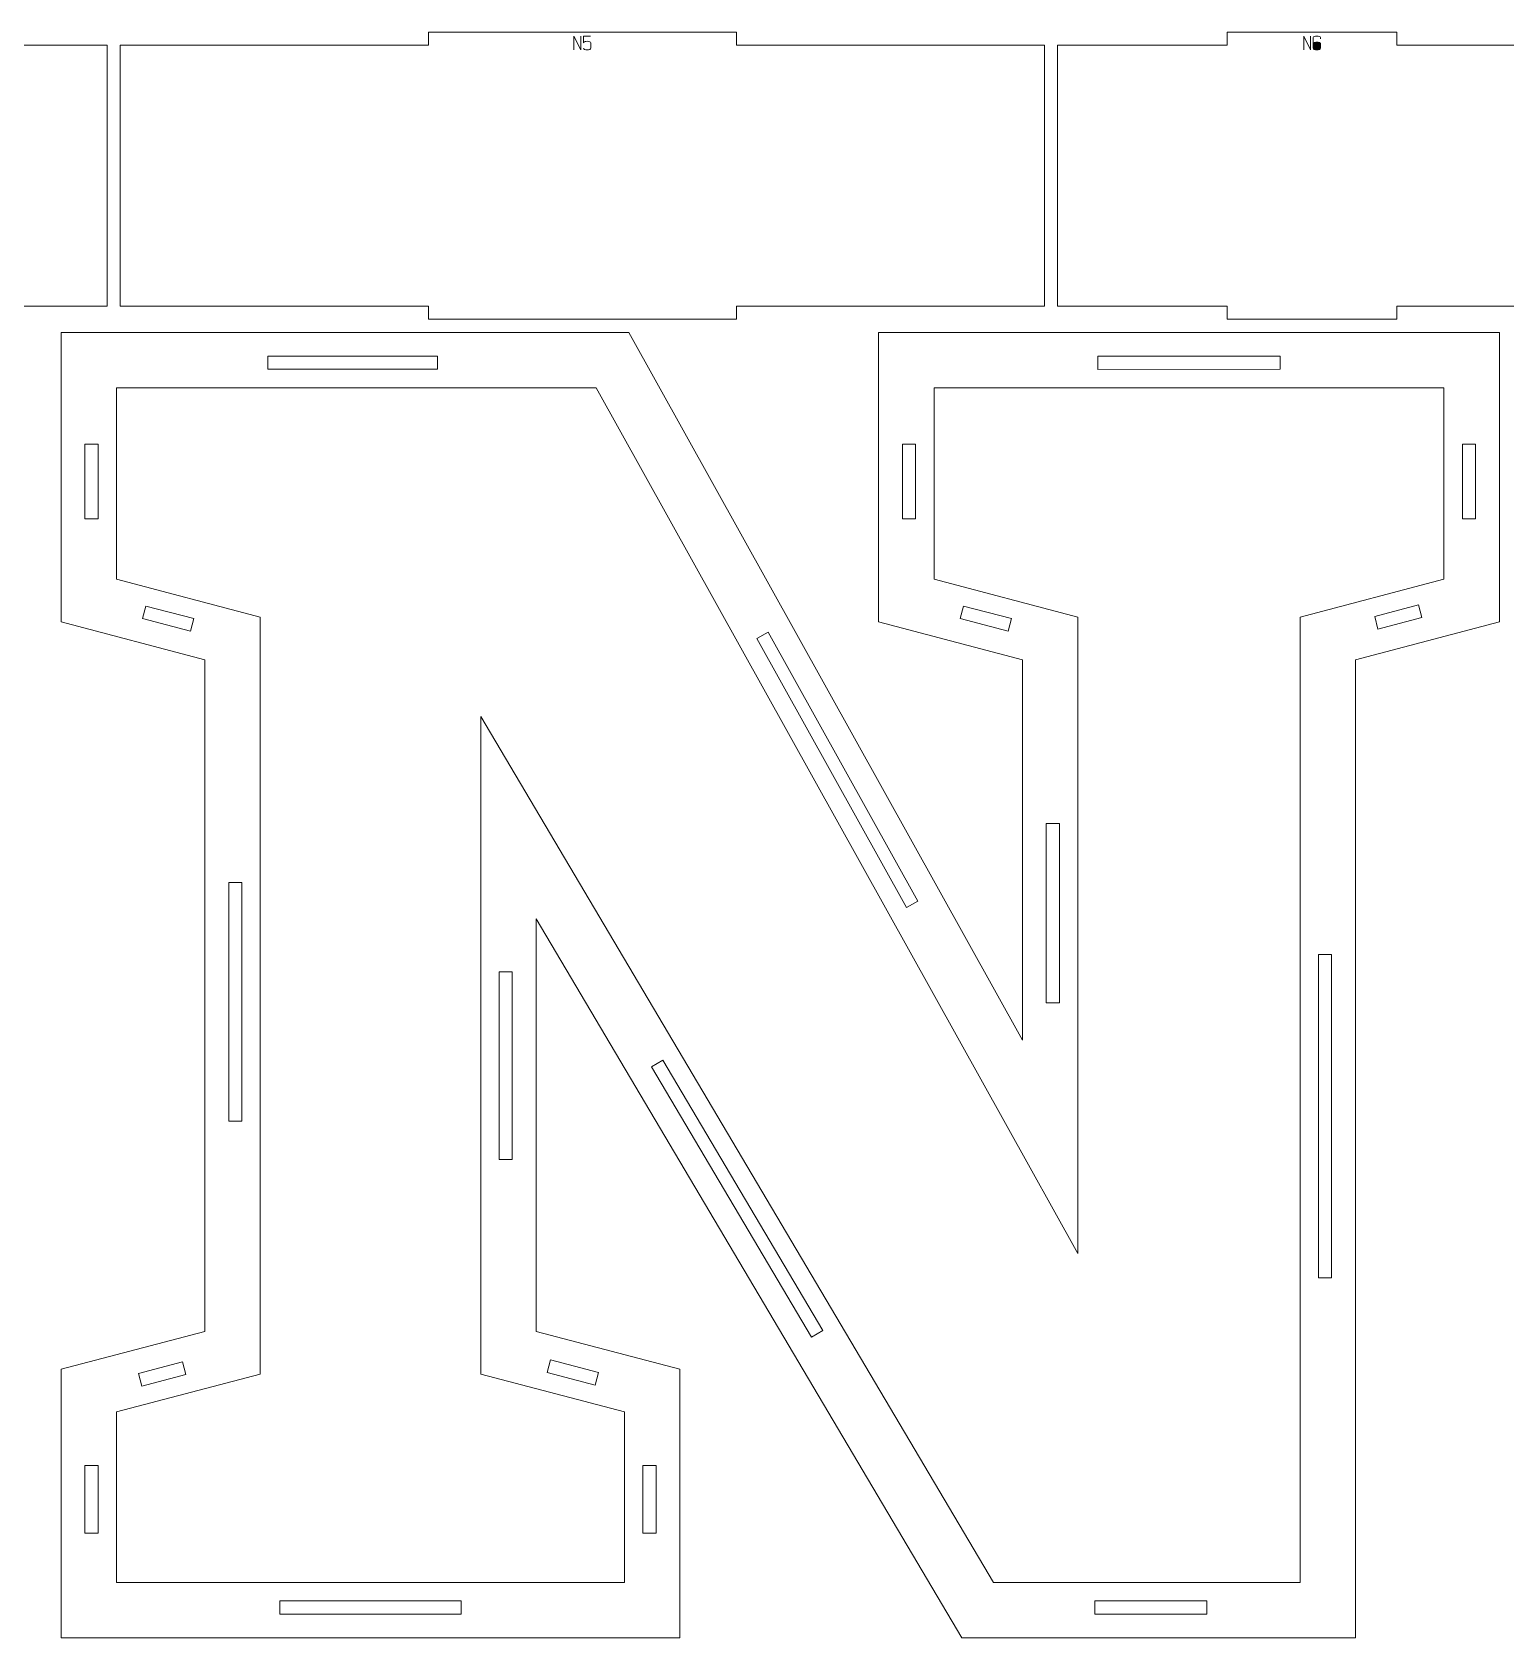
# Model space of a CAD drawing. Header units: centimetres. Extents: x -249 to 275, y -506 to 461.
# Drawn here: x 70.68 to 104.53, y 288.9 to 325.8 of the extents above; entities that cross this region are included whole.
import ezdxf

# ---------------------------------------------------------------- set-up
doc = ezdxf.new("R2010")
doc.units = ezdxf.units.CM
doc.header["$MEASUREMENT"] = 0
doc.layers.add('Capa 1', color=7, linetype='Continuous')

msp = doc.modelspace()

# ---------------------------------------------------------------- hatches: boundary and pattern name
at = {"layer": 'Capa 1', "true_color": 0x3e4095}
h = msp.add_hatch(color=175, dxfattribs=at)
edge = h.paths.add_edge_path()
edge.add_spline(control_points=[(83.12451, 325.39701), (83.12451, 325.39701), (83.12451, 325.71345), (83.12451, 325.71345), (83.12451, 325.71345), (83.28319, 325.39701), (83.28319, 325.39701), (83.28319, 325.39701), (83.28319, 325.71345), (83.28319, 325.71345), (83.28319, 325.71345), (83.28319, 325.39701), (83.28319, 325.39701), (83.28319, 325.39701), (83.12451, 325.71345), (83.12451, 325.71345), (83.12451, 325.71345), (83.12451, 325.39701), (83.12451, 325.39701)], knot_values=[0, 0, 0, 0, 0.16666667, 0.16666667, 0.16666667, 0.33333333, 0.33333333, 0.33333333, 0.5, 0.5, 0.5, 0.66666667, 0.66666667, 0.66666667, 0.83333333, 0.83333333, 0.83333333, 1, 1, 1, 1], degree=3, periodic=1)
h = msp.add_hatch(color=175, dxfattribs=at)
edge = h.paths.add_edge_path()
edge.add_spline(control_points=[(83.42719, 325.39701), (83.40365, 325.39701), (83.384, 325.40045), (83.36826, 325.40733), (83.35251, 325.41421), (83.34464, 325.42254), (83.34464, 325.43232), (83.34464, 325.42254), (83.35251, 325.41421), (83.36826, 325.40733), (83.384, 325.40045), (83.40365, 325.39701), (83.42719, 325.39701), (83.45073, 325.39701), (83.47038, 325.40045), (83.48612, 325.40733), (83.50187, 325.41421), (83.50974, 325.42254), (83.50974, 325.43232), (83.50974, 325.43232), (83.50974, 325.55798), (83.50974, 325.55798), (83.50974, 325.56777), (83.50187, 325.5761), (83.48612, 325.58298), (83.47038, 325.58986), (83.45073, 325.5933), (83.42719, 325.5933), (83.40579, 325.59146), (83.38928, 325.58901), (83.37766, 325.58596), (83.36604, 325.5829), (83.35504, 325.57357), (83.34464, 325.55798), (83.34464, 325.55798), (83.34464, 325.71345), (83.34464, 325.71345), (83.34464, 325.71345), (83.50424, 325.71345), (83.50424, 325.71345), (83.50424, 325.71345), (83.34464, 325.71345), (83.34464, 325.71345), (83.34464, 325.71345), (83.34464, 325.55798), (83.34464, 325.55798), (83.35504, 325.57357), (83.36604, 325.5829), (83.37766, 325.58596), (83.38928, 325.58901), (83.40579, 325.59146), (83.42719, 325.5933), (83.45073, 325.5933), (83.47038, 325.58986), (83.48612, 325.58298), (83.50187, 325.5761), (83.50974, 325.56777), (83.50974, 325.55798), (83.50974, 325.55798), (83.50974, 325.43232), (83.50974, 325.43232), (83.50974, 325.42254), (83.50187, 325.41421), (83.48612, 325.40733), (83.47038, 325.40045), (83.45073, 325.39701), (83.42719, 325.39701)], knot_values=[0, 0, 0, 0, 0.04545455, 0.04545455, 0.04545455, 0.09090909, 0.09090909, 0.09090909, 0.13636364, 0.13636364, 0.13636364, 0.18181818, 0.18181818, 0.18181818, 0.22727273, 0.22727273, 0.22727273, 0.27272727, 0.27272727, 0.27272727, 0.31818182, 0.31818182, 0.31818182, 0.36363636, 0.36363636, 0.36363636, 0.40909091, 0.40909091, 0.40909091, 0.45454545, 0.45454545, 0.45454545, 0.5, 0.5, 0.5, 0.54545455, 0.54545455, 0.54545455, 0.59090909, 0.59090909, 0.59090909, 0.63636364, 0.63636364, 0.63636364, 0.68181818, 0.68181818, 0.68181818, 0.72727273, 0.72727273, 0.72727273, 0.77272727, 0.77272727, 0.77272727, 0.81818182, 0.81818182, 0.81818182, 0.86363636, 0.86363636, 0.86363636, 0.90909091, 0.90909091, 0.90909091, 0.95454545, 0.95454545, 0.95454545, 1, 1, 1, 1], degree=3, periodic=1)
h = msp.add_hatch(color=175, dxfattribs=at)
edge = h.paths.add_edge_path()
edge.add_spline(control_points=[(99.88906, 325.39701), (99.88906, 325.39701), (99.88906, 325.71345), (99.88906, 325.71345), (99.88906, 325.71345), (100.04774, 325.39701), (100.04774, 325.39701), (100.04774, 325.39701), (100.04774, 325.71345), (100.04774, 325.71345), (100.04774, 325.71345), (100.04774, 325.39701), (100.04774, 325.39701), (100.04774, 325.39701), (99.88906, 325.71345), (99.88906, 325.71345), (99.88906, 325.71345), (99.88906, 325.39701), (99.88906, 325.39701)], knot_values=[0, 0, 0, 0, 0.16666667, 0.16666667, 0.16666667, 0.33333333, 0.33333333, 0.33333333, 0.5, 0.5, 0.5, 0.66666667, 0.66666667, 0.66666667, 0.83333333, 0.83333333, 0.83333333, 1, 1, 1, 1], degree=3, periodic=1)
h = msp.add_hatch(color=175, dxfattribs=at)
edge = h.paths.add_edge_path()
edge.add_spline(control_points=[(100.19174, 325.39701), (100.1682, 325.39701), (100.14855, 325.40045), (100.13281, 325.40733), (100.11706, 325.41421), (100.10919, 325.42254), (100.10919, 325.43232), (100.10919, 325.43232), (100.10919, 325.53918), (100.10919, 325.53918), (100.10919, 325.53918), (100.10919, 325.67814), (100.10919, 325.67814), (100.10919, 325.68792), (100.11706, 325.69625), (100.13281, 325.70313), (100.14855, 325.71001), (100.1682, 325.71345), (100.19174, 325.71345), (100.21528, 325.71345), (100.23493, 325.71001), (100.25067, 325.70313), (100.26642, 325.69625), (100.27429, 325.68792), (100.27429, 325.67814), (100.27429, 325.67814), (100.27429, 325.65246), (100.27429, 325.65246), (100.27429, 325.65246), (100.27429, 325.67814), (100.27429, 325.67814), (100.27429, 325.68792), (100.26642, 325.69625), (100.25067, 325.70313), (100.23493, 325.71001), (100.21528, 325.71345), (100.19174, 325.71345), (100.1682, 325.71345), (100.14855, 325.71001), (100.13281, 325.70313), (100.11706, 325.69625), (100.10919, 325.68792), (100.10919, 325.67814), (100.10919, 325.67814), (100.10919, 325.53918), (100.10919, 325.53918), (100.10919, 325.54835), (100.11874, 325.55653), (100.13785, 325.56371), (100.15696, 325.5709), (100.17492, 325.57449), (100.19174, 325.57449), (100.21528, 325.57449), (100.23493, 325.57105), (100.25067, 325.56417), (100.26642, 325.55729), (100.27429, 325.54896), (100.27429, 325.53918), (100.27429, 325.53918), (100.27429, 325.43232), (100.27429, 325.43232), (100.27429, 325.42254), (100.26642, 325.41421), (100.25067, 325.40733), (100.23493, 325.40045), (100.21528, 325.39701), (100.19174, 325.39701)], knot_values=[0, 0, 0, 0, 0.04545455, 0.04545455, 0.04545455, 0.09090909, 0.09090909, 0.09090909, 0.13636364, 0.13636364, 0.13636364, 0.18181818, 0.18181818, 0.18181818, 0.22727273, 0.22727273, 0.22727273, 0.27272727, 0.27272727, 0.27272727, 0.31818182, 0.31818182, 0.31818182, 0.36363636, 0.36363636, 0.36363636, 0.40909091, 0.40909091, 0.40909091, 0.45454545, 0.45454545, 0.45454545, 0.5, 0.5, 0.5, 0.54545455, 0.54545455, 0.54545455, 0.59090909, 0.59090909, 0.59090909, 0.63636364, 0.63636364, 0.63636364, 0.68181818, 0.68181818, 0.68181818, 0.72727273, 0.72727273, 0.72727273, 0.77272727, 0.77272727, 0.77272727, 0.81818182, 0.81818182, 0.81818182, 0.86363636, 0.86363636, 0.86363636, 0.90909091, 0.90909091, 0.90909091, 0.95454545, 0.95454545, 0.95454545, 1, 1, 1, 1], degree=3, periodic=1)
h = msp.add_hatch(color=175, dxfattribs=at)
edge = h.paths.add_edge_path()
edge.add_spline(control_points=[(100.10919, 325.43232), (100.10919, 325.42254), (100.11706, 325.41421), (100.13281, 325.40733), (100.14855, 325.40045), (100.1682, 325.39701), (100.19174, 325.39701), (100.21528, 325.39701), (100.23493, 325.40045), (100.25067, 325.40733), (100.26642, 325.41421), (100.27429, 325.42254), (100.27429, 325.43232), (100.27429, 325.43232), (100.27429, 325.53918), (100.27429, 325.53918), (100.27429, 325.54896), (100.26642, 325.55729), (100.25067, 325.56417), (100.23493, 325.57105), (100.21528, 325.57449), (100.19174, 325.57449), (100.17492, 325.57449), (100.15696, 325.5709), (100.13785, 325.56371), (100.11874, 325.55653), (100.10919, 325.54835), (100.10919, 325.53918), (100.10919, 325.53918), (100.10919, 325.43232), (100.10919, 325.43232)], knot_values=[0, 0, 0, 0, 0.1, 0.1, 0.1, 0.2, 0.2, 0.2, 0.3, 0.3, 0.3, 0.4, 0.4, 0.4, 0.5, 0.5, 0.5, 0.6, 0.6, 0.6, 0.7, 0.7, 0.7, 0.8, 0.8, 0.8, 0.9, 0.9, 0.9, 1, 1, 1, 1], degree=3, periodic=1)

# ---------------------------------------------------------------- linework, layer by layer
at = {"layer": 'Capa 1', "color": 240, "lineweight": 9}
for points, knots in [([(60.02589, 325.50341), (60.02589, 325.50341), (60.02589, 319.50341), (60.02589, 319.50341), (60.02589, 319.50341), (64.15078, 319.50341), (64.15078, 319.50341), (64.15078, 319.50341), (64.15078, 319.20341), (64.15078, 319.20341), (64.15078, 319.20341), (68.27566, 319.20341), (68.27566, 319.20341), (68.27566, 319.20341), (68.27566, 319.50341), (68.27566, 319.50341), (68.27566, 319.50341), (72.40055, 319.50341), (72.40055, 319.50341), (72.40055, 319.50341), (72.40055, 325.50341), (72.40055, 325.50341), (72.40055, 325.50341), (68.27566, 325.50341), (68.27566, 325.50341), (68.27566, 325.50341), (68.27566, 325.80341), (68.27566, 325.80341), (68.27566, 325.80341), (64.15078, 325.80341), (64.15078, 325.80341), (64.15078, 325.80341), (64.15078, 325.50341), (64.15078, 325.50341), (64.15078, 325.50341), (60.02589, 325.50341), (60.02589, 325.50341)], [0, 0, 0, 0, 0.08333333, 0.08333333, 0.08333333, 0.16666667, 0.16666667, 0.16666667, 0.25, 0.25, 0.25, 0.33333333, 0.33333333, 0.33333333, 0.41666667, 0.41666667, 0.41666667, 0.5, 0.5, 0.5, 0.58333333, 0.58333333, 0.58333333, 0.66666667, 0.66666667, 0.66666667, 0.75, 0.75, 0.75, 0.83333333, 0.83333333, 0.83333333, 0.91666667, 0.91666667, 0.91666667, 1, 1, 1, 1]), ([(72.70055, 325.50341), (72.70055, 325.50341), (72.70055, 319.50341), (72.70055, 319.50341), (72.70055, 319.50341), (79.77827, 319.50341), (79.77827, 319.50341), (79.77827, 319.50341), (79.77827, 319.20341), (79.77827, 319.20341), (79.77827, 319.20341), (86.85599, 319.20341), (86.85599, 319.20341), (86.85599, 319.20341), (86.85599, 319.50341), (86.85599, 319.50341), (86.85599, 319.50341), (93.93371, 319.50341), (93.93371, 319.50341), (93.93371, 319.50341), (93.93371, 325.50341), (93.93371, 325.50341), (93.93371, 325.50341), (86.85599, 325.50341), (86.85599, 325.50341), (86.85599, 325.50341), (86.85599, 325.80341), (86.85599, 325.80341), (86.85599, 325.80341), (79.77827, 325.80341), (79.77827, 325.80341), (79.77827, 325.80341), (79.77827, 325.50341), (79.77827, 325.50341), (79.77827, 325.50341), (72.70055, 325.50341), (72.70055, 325.50341)], [0, 0, 0, 0, 0.08333333, 0.08333333, 0.08333333, 0.16666667, 0.16666667, 0.16666667, 0.25, 0.25, 0.25, 0.33333333, 0.33333333, 0.33333333, 0.41666667, 0.41666667, 0.41666667, 0.5, 0.5, 0.5, 0.58333333, 0.58333333, 0.58333333, 0.66666667, 0.66666667, 0.66666667, 0.75, 0.75, 0.75, 0.83333333, 0.83333333, 0.83333333, 0.91666667, 0.91666667, 0.91666667, 1, 1, 1, 1]), ([(94.23371, 325.50341), (94.23371, 325.50341), (94.23371, 319.50341), (94.23371, 319.50341), (94.23371, 319.50341), (98.13236, 319.50341), (98.13236, 319.50341), (98.13236, 319.50341), (98.13236, 319.20341), (98.13236, 319.20341), (98.13236, 319.20341), (102.03101, 319.20341), (102.03101, 319.20341), (102.03101, 319.20341), (102.03101, 319.50341), (102.03101, 319.50341), (102.03101, 319.50341), (105.92965, 319.50341), (105.92965, 319.50341), (105.92965, 319.50341), (105.92965, 325.50341), (105.92965, 325.50341), (105.92965, 325.50341), (102.03101, 325.50341), (102.03101, 325.50341), (102.03101, 325.50341), (102.03101, 325.80341), (102.03101, 325.80341), (102.03101, 325.80341), (98.13236, 325.80341), (98.13236, 325.80341), (98.13236, 325.80341), (98.13236, 325.50341), (98.13236, 325.50341), (98.13236, 325.50341), (94.23371, 325.50341), (94.23371, 325.50341)], [0, 0, 0, 0, 0.08333333, 0.08333333, 0.08333333, 0.16666667, 0.16666667, 0.16666667, 0.25, 0.25, 0.25, 0.33333333, 0.33333333, 0.33333333, 0.41666667, 0.41666667, 0.41666667, 0.5, 0.5, 0.5, 0.58333333, 0.58333333, 0.58333333, 0.66666667, 0.66666667, 0.66666667, 0.75, 0.75, 0.75, 0.83333333, 0.83333333, 0.83333333, 0.91666667, 0.91666667, 0.91666667, 1, 1, 1, 1]), ([(104.38406, 318.90341), (104.38406, 318.90341), (104.38406, 312.25124), (104.38406, 312.25124), (104.38406, 312.25124), (101.07971, 311.38167), (101.07971, 311.38167), (101.07971, 311.38167), (101.07971, 288.90342), (101.07971, 288.90342), (101.07971, 288.90342), (92.03623, 288.90342), (92.03623, 288.90342), (92.03623, 288.90342), (82.25362, 305.42515), (82.25362, 305.42515), (82.25362, 305.42515), (82.25362, 295.94689), (82.25362, 295.94689), (82.25362, 295.94689), (85.55796, 295.07732), (85.55796, 295.07732), (85.55796, 295.07732), (85.55796, 288.90342), (85.55796, 288.90342), (85.55796, 288.90342), (71.34057, 288.90342), (71.34057, 288.90342), (71.34057, 288.90342), (71.34057, 295.07732), (71.34057, 295.07732), (71.34057, 295.07732), (74.64492, 295.94689), (74.64492, 295.94689), (74.64492, 295.94689), (74.64492, 311.38167), (74.64492, 311.38167), (74.64492, 311.38167), (71.34057, 312.25124), (71.34057, 312.25124), (71.34057, 312.25124), (71.34057, 318.90341), (71.34057, 318.90341), (71.34057, 318.90341), (84.38406, 318.90341), (84.38406, 318.90341), (84.38406, 318.90341), (93.42754, 302.64254), (93.42754, 302.64254), (93.42754, 302.64254), (93.42754, 311.38167), (93.42754, 311.38167), (93.42754, 311.38167), (90.12319, 312.25124), (90.12319, 312.25124), (90.12319, 312.25124), (90.12319, 318.90195), (90.12319, 318.90195), (90.12319, 318.90195), (104.38406, 318.90341), (104.38406, 318.90341)], [0, 0, 0, 0, 0.05, 0.05, 0.05, 0.1, 0.1, 0.1, 0.15, 0.15, 0.15, 0.2, 0.2, 0.2, 0.25, 0.25, 0.25, 0.3, 0.3, 0.3, 0.35, 0.35, 0.35, 0.4, 0.4, 0.4, 0.45, 0.45, 0.45, 0.5, 0.5, 0.5, 0.55, 0.55, 0.55, 0.6, 0.6, 0.6, 0.65, 0.65, 0.65, 0.7, 0.7, 0.7, 0.75, 0.75, 0.75, 0.8, 0.8, 0.8, 0.85, 0.85, 0.85, 0.9, 0.9, 0.9, 0.95, 0.95, 0.95, 1, 1, 1, 1]), ([(76.08775, 318.05488), (76.08775, 318.05488), (79.98639, 318.05488), (79.98639, 318.05488), (79.98639, 318.05488), (79.98639, 318.35488), (79.98639, 318.35488), (79.98639, 318.35488), (76.08775, 318.35488), (76.08775, 318.35488), (76.08775, 318.35488), (76.08775, 318.05488), (76.08775, 318.05488)], [0, 0, 0, 0, 0.25, 0.25, 0.25, 0.5, 0.5, 0.5, 0.75, 0.75, 0.75, 1, 1, 1, 1]), ([(95.15966, 318.05394), (95.15966, 318.05394), (99.34759, 318.05436), (99.34759, 318.05436), (99.34759, 318.05436), (99.34756, 318.35436), (99.34756, 318.35436), (99.34756, 318.35436), (95.15963, 318.35394), (95.15963, 318.35394), (95.15963, 318.35394), (95.15966, 318.05394), (95.15966, 318.05394)], [0, 0, 0, 0, 0.25, 0.25, 0.25, 0.5, 0.5, 0.5, 0.75, 0.75, 0.75, 1, 1, 1, 1]), ([(103.11127, 317.63049), (103.11127, 317.63049), (91.39598, 317.62929), (91.39598, 317.62929), (91.39598, 317.62929), (91.39598, 313.23242), (91.39598, 313.23242), (91.39598, 313.23242), (94.70033, 312.36285), (94.70033, 312.36285), (94.70033, 312.36285), (94.70033, 297.73527), (94.70033, 297.73527), (94.70033, 297.73527), (83.63554, 317.63062), (83.63554, 317.63062), (83.63554, 317.63062), (72.61336, 317.63062), (72.61336, 317.63062), (72.61336, 317.63062), (72.61336, 313.23242), (72.61336, 313.23242), (72.61336, 313.23242), (75.91771, 312.36285), (75.91771, 312.36285), (75.91771, 312.36285), (75.91771, 294.96571), (75.91771, 294.96571), (75.91771, 294.96571), (72.61336, 294.09614), (72.61336, 294.09614), (72.61336, 294.09614), (72.61336, 290.17621), (72.61336, 290.17621), (72.61336, 290.17621), (84.28517, 290.17621), (84.28517, 290.17621), (84.28517, 290.17621), (84.28517, 294.09614), (84.28517, 294.09614), (84.28517, 294.09614), (80.98083, 294.96571), (80.98083, 294.96571), (80.98083, 294.96571), (80.98083, 310.0729), (80.98083, 310.0729), (80.98083, 310.0729), (92.76177, 290.17621), (92.76177, 290.17621), (92.76177, 290.17621), (99.80692, 290.17621), (99.80692, 290.17621), (99.80692, 290.17621), (99.80692, 312.36285), (99.80692, 312.36285), (99.80692, 312.36285), (103.11127, 313.23242), (103.11127, 313.23242), (103.11127, 313.23242), (103.11127, 317.63049), (103.11127, 317.63049)], [0, 0, 0, 0, 0.05, 0.05, 0.05, 0.1, 0.1, 0.1, 0.15, 0.15, 0.15, 0.2, 0.2, 0.2, 0.25, 0.25, 0.25, 0.3, 0.3, 0.3, 0.35, 0.35, 0.35, 0.4, 0.4, 0.4, 0.45, 0.45, 0.45, 0.5, 0.5, 0.5, 0.55, 0.55, 0.55, 0.6, 0.6, 0.6, 0.65, 0.65, 0.65, 0.7, 0.7, 0.7, 0.75, 0.75, 0.75, 0.8, 0.8, 0.8, 0.85, 0.85, 0.85, 0.9, 0.9, 0.9, 0.95, 0.95, 0.95, 1, 1, 1, 1]), ([(72.1891, 314.62187), (72.1891, 314.62187), (72.1891, 316.33837), (72.1891, 316.33837), (72.1891, 316.33837), (71.8891, 316.33837), (71.8891, 316.33837), (71.8891, 316.33837), (71.8891, 314.62187), (71.8891, 314.62187), (71.8891, 314.62187), (72.1891, 314.62187), (72.1891, 314.62187)], [0, 0, 0, 0, 0.25, 0.25, 0.25, 0.5, 0.5, 0.5, 0.75, 0.75, 0.75, 1, 1, 1, 1]), ([(90.97172, 314.62141), (90.97172, 314.62141), (90.97172, 316.33746), (90.97172, 316.33746), (90.97172, 316.33746), (90.67172, 316.33746), (90.67172, 316.33746), (90.67172, 316.33746), (90.67172, 314.62141), (90.67172, 314.62141), (90.67172, 314.62141), (90.97172, 314.62141), (90.97172, 314.62141)], [0, 0, 0, 0, 0.25, 0.25, 0.25, 0.5, 0.5, 0.5, 0.75, 0.75, 0.75, 1, 1, 1, 1]), ([(103.53553, 316.33831), (103.53553, 316.33831), (103.53553, 314.62184), (103.53553, 314.62184), (103.53553, 314.62184), (103.83553, 314.62184), (103.83553, 314.62184), (103.83553, 314.62184), (103.83553, 316.33831), (103.83553, 316.33831), (103.83553, 316.33831), (103.53553, 316.33831), (103.53553, 316.33831)], [0, 0, 0, 0, 0.25, 0.25, 0.25, 0.5, 0.5, 0.5, 0.75, 0.75, 0.75, 1, 1, 1, 1]), ([(74.392, 312.32565), (74.392, 312.32565), (73.29055, 312.6155), (73.29055, 312.6155), (73.29055, 312.6155), (73.2142, 312.32538), (73.2142, 312.32538), (73.2142, 312.32538), (74.31565, 312.03552), (74.31565, 312.03552), (74.31565, 312.03552), (74.392, 312.32565), (74.392, 312.32565)], [0, 0, 0, 0, 0.25, 0.25, 0.25, 0.5, 0.5, 0.5, 0.75, 0.75, 0.75, 1, 1, 1, 1]), ([(93.17462, 312.32565), (93.17462, 312.32565), (92.07317, 312.6155), (92.07317, 312.6155), (92.07317, 312.6155), (91.99682, 312.32538), (91.99682, 312.32538), (91.99682, 312.32538), (93.09827, 312.03552), (93.09827, 312.03552), (93.09827, 312.03552), (93.17462, 312.32565), (93.17462, 312.32565)], [0, 0, 0, 0, 0.25, 0.25, 0.25, 0.5, 0.5, 0.5, 0.75, 0.75, 0.75, 1, 1, 1, 1]), ([(102.5276, 312.64011), (102.5276, 312.64011), (101.51968, 312.37487), (101.51968, 312.37487), (101.51968, 312.37487), (101.59602, 312.08475), (101.59602, 312.08475), (101.59602, 312.08475), (102.60395, 312.34999), (102.60395, 312.34999), (102.60395, 312.34999), (102.5276, 312.64011), (102.5276, 312.64011)], [0, 0, 0, 0, 0.25, 0.25, 0.25, 0.5, 0.5, 0.5, 0.75, 0.75, 0.75, 1, 1, 1, 1]), ([(87.32509, 311.8694), (87.32509, 311.8694), (90.76515, 305.68392), (90.76515, 305.68392), (90.76515, 305.68392), (91.02733, 305.82973), (91.02733, 305.82973), (91.02733, 305.82973), (87.58727, 312.01521), (87.58727, 312.01521), (87.58727, 312.01521), (87.32509, 311.8694), (87.32509, 311.8694)], [0, 0, 0, 0, 0.25, 0.25, 0.25, 0.5, 0.5, 0.5, 0.75, 0.75, 0.75, 1, 1, 1, 1]), ([(94.27607, 303.4959), (94.27607, 303.4959), (94.27607, 307.62078), (94.27607, 307.62078), (94.27607, 307.62078), (93.97607, 307.62078), (93.97607, 307.62078), (93.97607, 307.62078), (93.97607, 303.4959), (93.97607, 303.4959), (93.97607, 303.4959), (94.27607, 303.4959), (94.27607, 303.4959)], [0, 0, 0, 0, 0.25, 0.25, 0.25, 0.5, 0.5, 0.5, 0.75, 0.75, 0.75, 1, 1, 1, 1]), ([(75.49345, 300.77707), (75.49345, 300.77707), (75.49345, 306.26137), (75.49345, 306.26137), (75.49345, 306.26137), (75.19345, 306.26137), (75.19345, 306.26137), (75.19345, 306.26137), (75.19345, 300.77707), (75.19345, 300.77707), (75.19345, 300.77707), (75.49345, 300.77707), (75.49345, 300.77707)], [0, 0, 0, 0, 0.25, 0.25, 0.25, 0.5, 0.5, 0.5, 0.75, 0.75, 0.75, 1, 1, 1, 1]), ([(100.23118, 304.60784), (100.23118, 304.60784), (100.23118, 297.1799), (100.23118, 297.1799), (100.23118, 297.1799), (100.53118, 297.1799), (100.53118, 297.1799), (100.53118, 297.1799), (100.53118, 304.60784), (100.53118, 304.60784), (100.53118, 304.60784), (100.23118, 304.60784), (100.23118, 304.60784)], [0, 0, 0, 0, 0.25, 0.25, 0.25, 0.5, 0.5, 0.5, 0.75, 0.75, 0.75, 1, 1, 1, 1]), ([(81.40509, 304.21007), (81.40509, 304.21007), (81.40509, 299.89648), (81.40509, 299.89648), (81.40509, 299.89648), (81.70509, 299.89648), (81.70509, 299.89648), (81.70509, 299.89648), (81.70509, 304.21007), (81.70509, 304.21007), (81.70509, 304.21007), (81.40509, 304.21007), (81.40509, 304.21007)], [0, 0, 0, 0, 0.25, 0.25, 0.25, 0.5, 0.5, 0.5, 0.75, 0.75, 0.75, 1, 1, 1, 1]), ([(88.84094, 295.96535), (88.84094, 295.96535), (85.16195, 302.17874), (85.16195, 302.17874), (85.16195, 302.17874), (84.90381, 302.02589), (84.90381, 302.02589), (84.90381, 302.02589), (88.5828, 295.8125), (88.5828, 295.8125), (88.5828, 295.8125), (88.84094, 295.96535), (88.84094, 295.96535)], [0, 0, 0, 0, 0.25, 0.25, 0.25, 0.5, 0.5, 0.5, 0.75, 0.75, 0.75, 1, 1, 1, 1]), ([(73.19703, 294.68845), (73.19703, 294.68845), (74.20495, 294.95369), (74.20495, 294.95369), (74.20495, 294.95369), (74.12861, 295.24381), (74.12861, 295.24381), (74.12861, 295.24381), (73.12068, 294.97857), (73.12068, 294.97857), (73.12068, 294.97857), (73.19703, 294.68845), (73.19703, 294.68845)], [0, 0, 0, 0, 0.25, 0.25, 0.25, 0.5, 0.5, 0.5, 0.75, 0.75, 0.75, 1, 1, 1, 1]), ([(82.50654, 295.00291), (82.50654, 295.00291), (83.60798, 294.71306), (83.60798, 294.71306), (83.60798, 294.71306), (83.68433, 295.00318), (83.68433, 295.00318), (83.68433, 295.00318), (82.58289, 295.29304), (82.58289, 295.29304), (82.58289, 295.29304), (82.50654, 295.00291), (82.50654, 295.00291)], [0, 0, 0, 0, 0.25, 0.25, 0.25, 0.5, 0.5, 0.5, 0.75, 0.75, 0.75, 1, 1, 1, 1]), ([(72.1891, 291.30903), (72.1891, 291.30903), (72.1891, 292.86612), (72.1891, 292.86612), (72.1891, 292.86612), (71.8891, 292.86612), (71.8891, 292.86612), (71.8891, 292.86612), (71.8891, 291.30903), (71.8891, 291.30903), (71.8891, 291.30903), (72.1891, 291.30903), (72.1891, 291.30903)], [0, 0, 0, 0, 0.25, 0.25, 0.25, 0.5, 0.5, 0.5, 0.75, 0.75, 0.75, 1, 1, 1, 1]), ([(84.70943, 292.86612), (84.70943, 292.86612), (84.70943, 291.30903), (84.70943, 291.30903), (84.70943, 291.30903), (85.00943, 291.30903), (85.00943, 291.30903), (85.00943, 291.30903), (85.00943, 292.86612), (85.00943, 292.86612), (85.00943, 292.86612), (84.70943, 292.86612), (84.70943, 292.86612)], [0, 0, 0, 0, 0.25, 0.25, 0.25, 0.5, 0.5, 0.5, 0.75, 0.75, 0.75, 1, 1, 1, 1]), ([(80.53599, 289.75195), (80.53599, 289.75195), (76.36254, 289.75195), (76.36254, 289.75195), (76.36254, 289.75195), (76.36254, 289.45195), (76.36254, 289.45195), (76.36254, 289.45195), (80.53599, 289.45195), (80.53599, 289.45195), (80.53599, 289.45195), (80.53599, 289.75195), (80.53599, 289.75195)], [0, 0, 0, 0, 0.25, 0.25, 0.25, 0.5, 0.5, 0.5, 0.75, 0.75, 0.75, 1, 1, 1, 1]), ([(97.66076, 289.75195), (97.66076, 289.75195), (95.09035, 289.75195), (95.09035, 289.75195), (95.09035, 289.75195), (95.09035, 289.45195), (95.09035, 289.45195), (95.09035, 289.45195), (97.66076, 289.45195), (97.66076, 289.45195), (97.66076, 289.45195), (97.66076, 289.75195), (97.66076, 289.75195)], [0, 0, 0, 0, 0.25, 0.25, 0.25, 0.5, 0.5, 0.5, 0.75, 0.75, 0.75, 1, 1, 1, 1])]:
    msp.add_open_spline(points, degree=3, knots=knots, dxfattribs=at)
at = {"layer": 'Capa 1', "color": 114, "lineweight": 9}
for points, knots in [([(83.12451, 325.39701), (83.12451, 325.39701), (83.12451, 325.71345), (83.12451, 325.71345), (83.12451, 325.71345), (83.28319, 325.39701), (83.28319, 325.39701), (83.28319, 325.39701), (83.28319, 325.71345), (83.28319, 325.71345), (83.28319, 325.71345), (83.28319, 325.39701), (83.28319, 325.39701), (83.28319, 325.39701), (83.12451, 325.71345), (83.12451, 325.71345), (83.12451, 325.71345), (83.12451, 325.39701), (83.12451, 325.39701)], [0, 0, 0, 0, 0.16666667, 0.16666667, 0.16666667, 0.33333333, 0.33333333, 0.33333333, 0.5, 0.5, 0.5, 0.66666667, 0.66666667, 0.66666667, 0.83333333, 0.83333333, 0.83333333, 1, 1, 1, 1]), ([(83.42719, 325.39701), (83.40365, 325.39701), (83.384, 325.40045), (83.36826, 325.40733), (83.35251, 325.41421), (83.34464, 325.42254), (83.34464, 325.43232), (83.34464, 325.42254), (83.35251, 325.41421), (83.36826, 325.40733), (83.384, 325.40045), (83.40365, 325.39701), (83.42719, 325.39701), (83.45073, 325.39701), (83.47038, 325.40045), (83.48612, 325.40733), (83.50187, 325.41421), (83.50974, 325.42254), (83.50974, 325.43232), (83.50974, 325.43232), (83.50974, 325.55798), (83.50974, 325.55798), (83.50974, 325.56777), (83.50187, 325.5761), (83.48612, 325.58298), (83.47038, 325.58986), (83.45073, 325.5933), (83.42719, 325.5933), (83.40579, 325.59146), (83.38928, 325.58901), (83.37766, 325.58596), (83.36604, 325.5829), (83.35504, 325.57357), (83.34464, 325.55798), (83.34464, 325.55798), (83.34464, 325.71345), (83.34464, 325.71345), (83.34464, 325.71345), (83.50424, 325.71345), (83.50424, 325.71345), (83.50424, 325.71345), (83.34464, 325.71345), (83.34464, 325.71345), (83.34464, 325.71345), (83.34464, 325.55798), (83.34464, 325.55798), (83.35504, 325.57357), (83.36604, 325.5829), (83.37766, 325.58596), (83.38928, 325.58901), (83.40579, 325.59146), (83.42719, 325.5933), (83.45073, 325.5933), (83.47038, 325.58986), (83.48612, 325.58298), (83.50187, 325.5761), (83.50974, 325.56777), (83.50974, 325.55798), (83.50974, 325.55798), (83.50974, 325.43232), (83.50974, 325.43232), (83.50974, 325.42254), (83.50187, 325.41421), (83.48612, 325.40733), (83.47038, 325.40045), (83.45073, 325.39701), (83.42719, 325.39701)], [0, 0, 0, 0, 0.04545455, 0.04545455, 0.04545455, 0.09090909, 0.09090909, 0.09090909, 0.13636364, 0.13636364, 0.13636364, 0.18181818, 0.18181818, 0.18181818, 0.22727273, 0.22727273, 0.22727273, 0.27272727, 0.27272727, 0.27272727, 0.31818182, 0.31818182, 0.31818182, 0.36363636, 0.36363636, 0.36363636, 0.40909091, 0.40909091, 0.40909091, 0.45454545, 0.45454545, 0.45454545, 0.5, 0.5, 0.5, 0.54545455, 0.54545455, 0.54545455, 0.59090909, 0.59090909, 0.59090909, 0.63636364, 0.63636364, 0.63636364, 0.68181818, 0.68181818, 0.68181818, 0.72727273, 0.72727273, 0.72727273, 0.77272727, 0.77272727, 0.77272727, 0.81818182, 0.81818182, 0.81818182, 0.86363636, 0.86363636, 0.86363636, 0.90909091, 0.90909091, 0.90909091, 0.95454545, 0.95454545, 0.95454545, 1, 1, 1, 1]), ([(99.88906, 325.39701), (99.88906, 325.39701), (99.88906, 325.71345), (99.88906, 325.71345), (99.88906, 325.71345), (100.04774, 325.39701), (100.04774, 325.39701), (100.04774, 325.39701), (100.04774, 325.71345), (100.04774, 325.71345), (100.04774, 325.71345), (100.04774, 325.39701), (100.04774, 325.39701), (100.04774, 325.39701), (99.88906, 325.71345), (99.88906, 325.71345), (99.88906, 325.71345), (99.88906, 325.39701), (99.88906, 325.39701)], [0, 0, 0, 0, 0.16666667, 0.16666667, 0.16666667, 0.33333333, 0.33333333, 0.33333333, 0.5, 0.5, 0.5, 0.66666667, 0.66666667, 0.66666667, 0.83333333, 0.83333333, 0.83333333, 1, 1, 1, 1]), ([(100.19174, 325.39701), (100.1682, 325.39701), (100.14855, 325.40045), (100.13281, 325.40733), (100.11706, 325.41421), (100.10919, 325.42254), (100.10919, 325.43232), (100.10919, 325.43232), (100.10919, 325.53918), (100.10919, 325.53918), (100.10919, 325.53918), (100.10919, 325.67814), (100.10919, 325.67814), (100.10919, 325.68792), (100.11706, 325.69625), (100.13281, 325.70313), (100.14855, 325.71001), (100.1682, 325.71345), (100.19174, 325.71345), (100.21528, 325.71345), (100.23493, 325.71001), (100.25067, 325.70313), (100.26642, 325.69625), (100.27429, 325.68792), (100.27429, 325.67814), (100.27429, 325.67814), (100.27429, 325.65246), (100.27429, 325.65246), (100.27429, 325.65246), (100.27429, 325.67814), (100.27429, 325.67814), (100.27429, 325.68792), (100.26642, 325.69625), (100.25067, 325.70313), (100.23493, 325.71001), (100.21528, 325.71345), (100.19174, 325.71345), (100.1682, 325.71345), (100.14855, 325.71001), (100.13281, 325.70313), (100.11706, 325.69625), (100.10919, 325.68792), (100.10919, 325.67814), (100.10919, 325.67814), (100.10919, 325.53918), (100.10919, 325.53918), (100.10919, 325.54835), (100.11874, 325.55653), (100.13785, 325.56371), (100.15696, 325.5709), (100.17492, 325.57449), (100.19174, 325.57449), (100.21528, 325.57449), (100.23493, 325.57105), (100.25067, 325.56417), (100.26642, 325.55729), (100.27429, 325.54896), (100.27429, 325.53918), (100.27429, 325.53918), (100.27429, 325.43232), (100.27429, 325.43232), (100.27429, 325.42254), (100.26642, 325.41421), (100.25067, 325.40733), (100.23493, 325.40045), (100.21528, 325.39701), (100.19174, 325.39701)], [0, 0, 0, 0, 0.04545455, 0.04545455, 0.04545455, 0.09090909, 0.09090909, 0.09090909, 0.13636364, 0.13636364, 0.13636364, 0.18181818, 0.18181818, 0.18181818, 0.22727273, 0.22727273, 0.22727273, 0.27272727, 0.27272727, 0.27272727, 0.31818182, 0.31818182, 0.31818182, 0.36363636, 0.36363636, 0.36363636, 0.40909091, 0.40909091, 0.40909091, 0.45454545, 0.45454545, 0.45454545, 0.5, 0.5, 0.5, 0.54545455, 0.54545455, 0.54545455, 0.59090909, 0.59090909, 0.59090909, 0.63636364, 0.63636364, 0.63636364, 0.68181818, 0.68181818, 0.68181818, 0.72727273, 0.72727273, 0.72727273, 0.77272727, 0.77272727, 0.77272727, 0.81818182, 0.81818182, 0.81818182, 0.86363636, 0.86363636, 0.86363636, 0.90909091, 0.90909091, 0.90909091, 0.95454545, 0.95454545, 0.95454545, 1, 1, 1, 1]), ([(100.10919, 325.43232), (100.10919, 325.42254), (100.11706, 325.41421), (100.13281, 325.40733), (100.14855, 325.40045), (100.1682, 325.39701), (100.19174, 325.39701), (100.21528, 325.39701), (100.23493, 325.40045), (100.25067, 325.40733), (100.26642, 325.41421), (100.27429, 325.42254), (100.27429, 325.43232), (100.27429, 325.43232), (100.27429, 325.53918), (100.27429, 325.53918), (100.27429, 325.54896), (100.26642, 325.55729), (100.25067, 325.56417), (100.23493, 325.57105), (100.21528, 325.57449), (100.19174, 325.57449), (100.17492, 325.57449), (100.15696, 325.5709), (100.13785, 325.56371), (100.11874, 325.55653), (100.10919, 325.54835), (100.10919, 325.53918), (100.10919, 325.53918), (100.10919, 325.43232), (100.10919, 325.43232)], [0, 0, 0, 0, 0.1, 0.1, 0.1, 0.2, 0.2, 0.2, 0.3, 0.3, 0.3, 0.4, 0.4, 0.4, 0.5, 0.5, 0.5, 0.6, 0.6, 0.6, 0.7, 0.7, 0.7, 0.8, 0.8, 0.8, 0.9, 0.9, 0.9, 1, 1, 1, 1])]:
    msp.add_open_spline(points, degree=3, knots=knots, dxfattribs=at)

doc.saveas('drawing.dxf')
